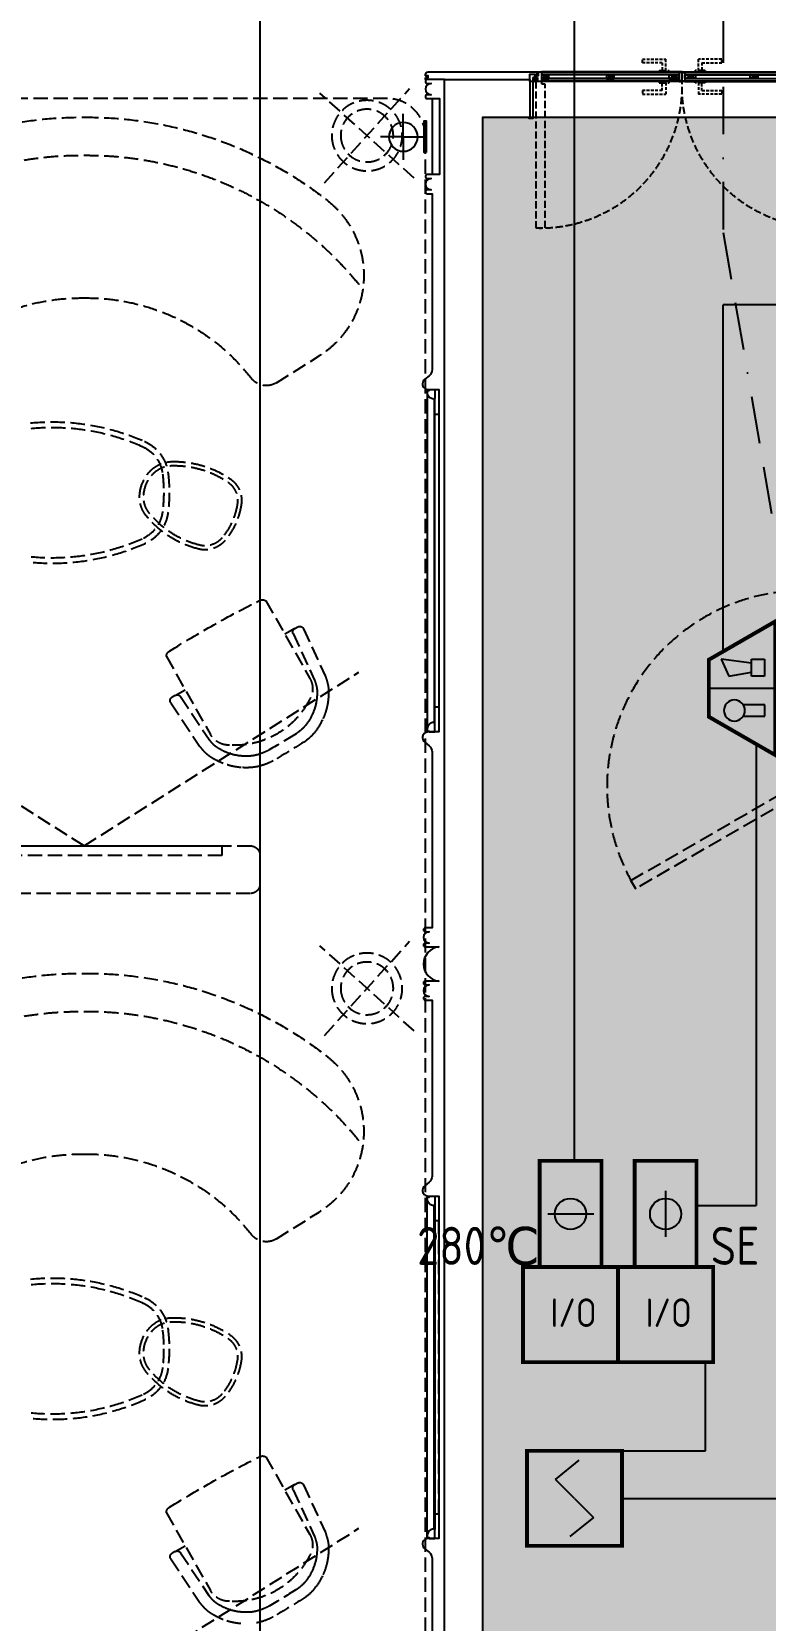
# Model space of a CAD drawing. Extents: x -284868 to 304789, y -137694 to 137894.
# Drawn here: x 198018 to 201875, y -83388 to -75037 of the extents above; entities that cross this region are included whole.
import ezdxf
from ezdxf.enums import TextEntityAlignment as Align

# ---------------------------------------------------------------- set-up
doc = ezdxf.new("R2010")
doc.units = 0
doc.set_wipeout_variables(frame=1)
for name, pattern in [('BORDER2', [0.875, 0.25, -0.125, 0.25, -0.125, 0, -0.125]), ('DASH', [0.35, 0.25, -0.1]), ('DASHED', [0.75, 0.5, -0.25])]:
    doc.linetypes.add(name, pattern=pattern)
doc.layers.get('0').update_dxf_attribs({"linetype": 'CONTINUOUS'})
for name, color, linetype in [('0-墙', 4, 'CONTINUOUS'), ('0-非设计区域', 251, 'CONTINUOUS'), ('E-FIRE-CIRC', 120, 'CONTINUOUS'), ('E-FIRE-EQPM', 3, 'CONTINUOUS'), ('P-完成面', 42, 'CONTINUOUS'), ('P-平面家具', 3, 'CONTINUOUS'), ('P-门扇', 6, 'CONTINUOUS'), ('WIRE-消防电源', 2, 'TG_D'), ('WIRE-照明', 130, 'CONTINUOUS'), ('WIRE-电话插孔', 120, 'BORDER2'), ('塔楼平面图$0$EQUIP-消防', 3, 'CONTINUOUS'), ('塔楼平面图$0$EQUIP_消火栓', 7, 'CONTINUOUS')]:
    doc.layers.add(name, color=color, linetype=linetype)
doc.layers.get('塔楼平面图$0$EQUIP_消火栓').off()
doc.styles.add('_TEL_ATTDEF', font='GBENOR', dxfattribs={"width": 0.8, "height": 3, "bigfont": 'GBCBIG'})
doc.styles.add('_TEL_DIM', font='SIMPLEX', dxfattribs={"width": 0.8, "height": 3.5, "bigfont": 'HZTXT'})
doc.styles.get("Standard").update_dxf_attribs({"font": 'GBENOR', "bigfont": 'GBCBIG'})
doc.styles.add('TG_LINETYPE', font='SIMPLEX', dxfattribs={"width": 0.8, "height": 3, "bigfont": 'HZTXT'})
doc.styles.add('塔楼平面图$0$Standard', font='gbenor.shx', dxfattribs={"bigfont": 'gbcbig.shx'})
doc.linetypes.add('TG_D', pattern='A,2,-0.3,["D",TG_LINETYPE,S=0.1,R=0,X=-0.23,Y=-0.15],0', length=2.3)

# ---------------------------------------------------------------- blocks, each defined once
blk = doc.blocks.new('*U406')
for p, q in [((-201.7, 244.1), (-201.7, 29.1)), ((-171.9, 135), (-171.9, 217)), ((-171.9, 135), (-171.9, 53))]:
    blk.add_line(p, q)
blk.add_lwpolyline([(-171.9, 53), (-171.9, 53), (-171.9, 217), (-171.9, 217)], close=True)
at = {"color": 250}
blk.add_wipeout([(0.7, 81.6), (3.9, 85), (7, 88.6), (9.8, 92.4), (12.3, 96.4), (14.6, 100.5), (16.6, 104.8), (18.4, 109.1), (19.9, 113.6), (21.1, 118.2), (22, 122.8), (22.6, 127.5), (23, 132.2), (23, 136.9), (22.7, 141.6), (22.2, 146.2), (21.3, 150.9), (20.2, 155.4), (18.7, 159.9), (17, 164.3), (15.1, 168.6), (12.8, 172.8), (10.3, 176.7), (7.6, 180.6), (4.6, 184.2), (1.4, 187.7), (-2, 190.9), (-5.6, 194), (-9.4, 196.8), (-13.4, 199.3), (-17.5, 201.6), (-21.8, 203.6), (-26.1, 205.4), (-30.6, 206.9), (-35.1, 208.1), (-39.8, 209), (-44.4, 209.6), (-49.1, 209.9), (-53.9, 210), (-58.6, 209.7), (-63.2, 209.2), (-67.9, 208.3), (-72.4, 207.2), (-76.9, 205.7), (-81.3, 204), (-85.6, 202), (-89.7, 199.8), (-93.7, 197.3), (-97.6, 194.6), (-101.2, 191.6), (-104.7, 188.4), (-107.9, 185), (-110.9, 181.4), (-113.7, 177.6), (-116.3, 173.6), (-118.6, 169.5), (-120.6, 165.2), (-122.4, 160.9), (-123.9, 156.4), (-125.1, 151.8), (-126, 147.2), (-126.6, 142.5), (-126.9, 137.8), (-127, 133.1), (-126.7, 128.4), (-126.1, 123.8), (-125.3, 119.1), (-124.1, 114.6), (-122.7, 110.1), (-121, 105.7), (-119, 101.4), (-116.8, 97.2), (-114.3, 93.3), (-111.6, 89.4), (-108.6, 85.8), (-105.4, 82.3), (-102, 79.1), (-98.3, 76), (-94.6, 73.2), (-90.6, 70.7), (-86.5, 68.4), (-82.2, 66.4), (-77.9, 64.6), (-73.4, 63.1), (-68.8, 61.9), (-64.2, 61), (-59.5, 60.4), (-54.8, 60.1), (-50.1, 60), (-45.4, 60.3), (-40.7, 60.8), (-36.1, 61.7), (-31.5, 62.8), (-27, 64.3), (-22.7, 66), (-18.4, 68), (-14.2, 70.2), (-10.2, 72.7), (-6.4, 75.4), (-2.8, 78.4)], dxfattribs=at)
for points in [[(-160.4, 135), (-171.9, 135), (-171.9, 219.2), (-160.4, 219.2)], [(-160.4, 53), (-171.9, 53), (-171.9, 135), (-160.4, 135)]]:
    blk.add_hatch(color=256).paths.add_polyline_path(points)
at = {"color": 251}
for q in [(-52, 255), (-171.9, 135), (67.8, 135), (-52, 15)]:
    blk.add_line((-52, 135), q, dxfattribs=at)
blk.add_lwpolyline([(-171.9, 53), (-160.4, 53), (-160.4, 219.2), (-171.9, 219.2)], close=True)
blk.add_circle((-52, 135), 75)
blk = doc.blocks.new('FZ03')
at = {"color": 8}
for p, q in [((-4, 1), (-4, 3)), ((-4, 3), (0, 3)), ((0, 0), (-4, 1)), ((-3, 7), (3, 7)), ((0, 7), (-3, 5)), ((-3, 3), (-3, 7)), ((0, 5), (-3, 4)), ((0, 7), (3, 5)), ((0, 7), (0, 3)), ((0, 5), (3, 4)), ((0, 3), (4, 3)), ((4, 1), (0, 0)), ((3, 3), (3, 7)), ((4, 3), (4, 1))]:
    blk.add_line(p, q, dxfattribs=at)
blk = doc.blocks.new('A$C79893AB6')
at = {"color": 8, "linetype": 'DASHED', "ltscale": 5}
for points in [[(10, 20.3), (0, 20.3), (0, 5.3), (10, 5.3)], [(10, 0), (12, 0), (12, 25), (10, 25)], [(13, 0), (15, 0), (15, 25), (13, 25)], [(15, 20.3), (25, 20.3), (25, 5.3), (15, 5.3)]]:
    blk.add_lwpolyline(points, close=True, dxfattribs=at)
for points in [[(5, 20.3), (5, 5.3)], [(12, 18.5), (13, 18.5)], [(12, 16.5), (13, 16.5)], [(12, 14.5), (13, 14.5)], [(12, 10.5), (13, 10.5)], [(12, 8.5), (13, 8.5)], [(12, 6.5), (13, 6.5)], [(20, 20.3), (20, 5.3)]]:
    blk.add_lwpolyline(points, dxfattribs=at)
blk = doc.blocks.new('A$C36122139')
at = {"color": 8, "linetype": 'DASHED', "ltscale": 30}
for points in [[(670.5, 98.2), (566.4, 98.2), (566.4, 117.2), (689.5, 117.2)], [(670.5, 98.2), (670.5, 57), (689.5, 57), (689.5, 117.2)], [(706.4, 55.5), (706.4, 50), (653.6, 50), (653.6, 55.5)], [(670.5, -48.2), (566.4, -48.2), (566.4, -67.2), (689.5, -67.2)], [(706.4, -5.5), (706.4, 0), (653.6, 0), (653.6, -5.5)], [(670.5, -48.2), (670.5, -7), (689.5, -7), (689.5, -67.2)]]:
    blk.add_lwpolyline(points, dxfattribs=at)
for points in [[(653.6, 55.5, -0.414214), (655.1, 57), (704.9, 57, -0.414214), (706.4, 55.5)], [(653.6, -5.5, 0.414214), (655.1, -7), (704.9, -7, 0.414214), (706.4, -5.5)]]:
    blk.add_lwpolyline(points, format="xyb", dxfattribs=at)
at = {"layer": 'P-门扇'}
for p, q in [((760, 50), (35, 50)), ((760, 0), (35, 0))]:
    blk.add_line(p, q, dxfattribs=at)
at = {"layer": 'P-门扇', "color": 251}
for p, q in [((775, 47), (35, 47)), ((760, 35), (35, 35)), ((760, 15), (35, 15)), ((775, 3), (35, 3))]:
    blk.add_line(p, q, dxfattribs=at)
at = {"layer": 'P-门扇'}
blk.add_lwpolyline([(20, 50), (35, 50), (35, 0), (5, 0), (5, 32), (20, 32)], close=True, dxfattribs=at)
at = {"layer": 'P-门扇', "color": 251, "linetype": 'DASH', "ltscale": 150}
blk.add_lwpolyline([(775, 0, -0.434561), (5, -770, 3.831979)], format="xyb", dxfattribs=at)
blk.add_lwpolyline([(55, -15), (37, -15), (37, 0), (5, 0), (5, -770), (55, -770), (55, -15)], dxfattribs=at)
at = {"layer": 'P-门扇', "color": 251}
for points in [[(75, 15), (75, 35), (35, 35), (35, 15)], [(417.5, 15), (417.5, 35), (377.5, 35), (377.5, 15)], [(760, 15), (760, 35), (705, 35), (705, 15)]]:
    blk.add_lwpolyline(points, close=True, dxfattribs=at)
for points in [[(75, 15), (35, 35)], [(35, 15), (75, 35)], [(417.5, 15), (377.5, 35)], [(377.5, 15), (417.5, 35)], [(760, 15), (705, 35)], [(705, 15), (760, 35)]]:
    blk.add_lwpolyline(points, dxfattribs=at)
at = {"layer": 'P-门扇'}
for points in [[(760, 0), (760, 0), (775, 0), (775, 50), (760, 50)], [(760, 47), (760, 3)]]:
    blk.add_lwpolyline(points, dxfattribs=at)
blk.add_blockref('A$C79893AB6', (-10, 0))
at = {"xscale": -0.7194583547756841, "yscale": 0.7194583547756841, "zscale": 0.7194583547756841}
blk.add_blockref('FZ03', (10, 32.8), dxfattribs=at)
blk = doc.blocks.new('bfrfbrf')
at = {"layer": 'P-平面家具', "color": 251, "linetype": 'DASH', "ltscale": 300}
for p, q in [((518157.2, -1017580.2), (517709.6, -1017084.5)), ((517685.6, -1017556.1), (518181.3, -1017108.5)), ((517685.6, -1022039.4), (518181.3, -1021591.8)), ((518157.2, -1022063.4), (517709.6, -1021567.7))]:
    blk.add_line(p, q, dxfattribs=at)
at = {"layer": 'P-平面家具', "linetype": 'DASH', "ltscale": 300}
for p, q in [((518409.3, -1018631.6), (518184.7, -1018490.9)), ((518465.1, -1019778), (518233.7, -1020185.9)), ((518267.4, -1019925.3), (518153, -1020172.7)), ((518313.1, -1019923.8), (518297.2, -1019915)), ((518313.1, -1019923.8), (518365.9, -1019952.9)), ((518322.3, -1019950.7), (518208.9, -1020196.2)), ((518988.5, -1020071.4), (518756.1, -1020481.1)), ((518941.8, -1020275.1), (518889.3, -1020246.2)), ((518914.1, -1020281.7), (518764.3, -1020507.1)), ((518964.9, -1020314.5), (518814, -1020541.8)), ((518941.8, -1020275.1), (518957.7, -1020283.9)), ((518409.5, -1023132.6), (518184.9, -1022991.9)), ((518465.3, -1024279.1), (518233.9, -1024687)), ((518267.6, -1024426.3), (518153.2, -1024673.7)), ((518313.3, -1024424.8), (518297.4, -1024416.1)), ((518313.3, -1024424.8), (518366.1, -1024453.9)), ((518322.5, -1024451.8), (518209.1, -1024697.2)), ((518988.7, -1024572.4), (518756.3, -1024982.2)), ((518942, -1024776.1), (518889.5, -1024747.3)), ((518942, -1024776.1), (518957.9, -1024784.9)), ((518914.3, -1024782.7), (518764.5, -1025008.1)), ((518965.1, -1024815.5), (518814.2, -1025042.8))]:
    blk.add_line(p, q, dxfattribs=at)
at = {"layer": 'P-平面家具', "color": 251, "linetype": 'DASH', "ltscale": 300}
for points in [[(519420.9, -1021066.6), (517975.8, -1020153.5)], [(519421.5, -1021066.6), (520866.6, -1020153.5)], [(519421.1, -1025567.6), (517976, -1024654.5)]]:
    blk.add_lwpolyline(points, dxfattribs=at)
at = {"layer": 'P-平面家具', "linetype": 'DASH', "ltscale": 300}
blk.add_lwpolyline([(520296.2, -1021066.6), (518546.2, -1021066.6, 0.414214), (518496.2, -1021116.6), (518496.2, -1021266.6, 0.414214), (518546.2, -1021316.6), (520296.2, -1021316.6, 0.414214), (520346.2, -1021266.6), (520346.2, -1021116.6, 0.414214)], format="xyb", close=True, dxfattribs=at)
blk.add_lwpolyline([(520146.2, -1021066.6), (518696.2, -1021066.6), (518696.2, -1021116.6), (520146.2, -1021116.6), (520146.2, -1021066.6)], dxfattribs=at)
for centre in [(517933.4, -1017332.3), (517933.4, -1021815.6)]:
    blk.add_circle(centre, 185.5, dxfattribs=at)
at = {"layer": 'P-平面家具', "color": 251, "linetype": 'DASH', "ltscale": 300}
for centre in [(517933.4, -1017332.3), (517933.4, -1021815.6)]:
    blk.add_circle(centre, 138.5, dxfattribs=at)
at = {"layer": 'P-平面家具', "linetype": 'DASH', "ltscale": 300}
for centre, radius, start, end in [((519407.7, -1019286), 2050, 89.64861, 128.15173), ((519433.7, -1019286), 2050, 51.8729, 90.37602), ((519407.7, -1019286), 1850, 89.60929, 141.7162), ((519433.7, -1019286), 1850, 38.30843, 90.41534), ((518450.2, -1018067.2), 500, 128.15173, 237.92952), ((519407.7, -1019286), 1100, 89.33449, 141.97643), ((519433.7, -1019286), 1100, 38.0482, 90.69014), ((518462.4, -1018546.8), 100, 237.92952, 321.97643), ((518483, -1019808.1), 35.1, 62.65311, 120.83278), ((515909, -1024943.1), 5779.1, 57.99326, 63.37246), ((518286.9, -1019933.6), 21.2, 61.17616, 156.84624), ((518302.8, -1019942.4), 21.2, 336.81924, 61.17616), ((518956.7, -1020070.5), 31.8, 358.27255, 61.17616), ((518806.8, -1020398.9), 691.8, 160.9147, 163.39178), ((518402.4, -1020259.2), 267.1, 178.48844, 183.28906), ((518311.2, -1020256.3), 175.9, 169.01088, 178.66021), ((518387.2, -1020272.5), 253.6, 163.64848, 168.67699), ((518381.5, -1020259.3), 185.8, 177.48419, 182.66529), ((518306.6, -1020255.7), 110.8, 170.18559, 177.65375), ((518536.5, -1020253.6), 340.9, 182.40899, 189.70306), ((518364.8, -1020267.1), 170.1, 164.33004, 169.72915), ((518662.6, -1020353), 480, 160.9328, 164.06186), ((518329.4, -1020240.2), 110, 150.45161, 213.32807), ((518525.3, -1020254.7), 390.1, 182.92233, 190.57743), ((518456.3, -1020264.1), 320.5, 191.18472, 205.81962), ((518451.8, -1020265.5), 255.3, 190.27815, 205.00264), ((518627.6, -1020098.2), 439.5, 207.42244, 273.72227), ((518931.6, -1020293.7), 21.2, 61.17616, 145.53307), ((518947.4, -1020302.4), 21.2, 325.50606, 61.17616), ((518471.3, -1020261), 335.4, 205.17651, 217.95926), ((518484.6, -1020253.4), 290.2, 204.42153, 215.2763), ((518415.7, -1020302.3), 205.8, 215.24038, 232.85465), ((518413.3, -1020304.9), 262.7, 218.18323, 232.77896), ((533122.7, -996402.6), 28327.2, 238.34009, 238.75009), ((518494.6, -1020202.3), 333.1, 232.42965, 235.65785), ((534196.3, -994385.8), 30549.1, 238.65875, 238.9667), ((518660.4, -1020426.9), 110, 267.79013, 330.45161), ((518389, -1020207.7), 480, 318.29046, 321.41951), ((518702.5, -1020046.1), 576, 243.68165, 246.67652), ((518606.2, -1020269.1), 333.1, 246.69445, 249.92266), ((518563, -1020392.6), 202.3, 249.41126, 264.00872), ((518569.2, -1020315.5), 279.6, 264.40408, 278.07509), ((518575.8, -1020339.1), 255.3, 277.34967, 292.07416), ((518540.4, -1020261.1), 340.9, 292.64925, 299.94332), ((518618.6, -1020395.1), 185.8, 299.68702, 304.86812), ((518661.7, -1020456.4), 110.8, 304.69856, 312.16672), ((518620.9, -1020413.4), 170.1, 312.62316, 318.02227), ((518607.5, -1020377.4), 267.1, 299.06325, 303.86387), ((518658.7, -1020452.8), 175.9, 303.6921, 313.34143), ((518604.4, -1020397.4), 253.6, 313.67532, 318.70383), ((518273.1, -1020110.5), 691.8, 318.96052, 321.43762), ((518631.1, -1020207.3), 460.2, 243.71509, 248.75523), ((518566.1, -1020380.5), 275.2, 248.30441, 259.13643), ((518569, -1020344.4), 311.2, 259.85379, 274.98599), ((518572.3, -1020326.9), 328.4, 274.14789, 291.04455), ((518545.6, -1020271.1), 390.1, 291.77488, 299.42998), ((519407.9, -1023787), 2050, 89.64861, 128.15173), ((519433.9, -1023787), 2050, 51.8729, 90.37602), ((519407.9, -1023787), 1850, 89.60929, 141.7162), ((519433.9, -1023787), 1850, 38.30843, 90.41534), ((518450.4, -1022568.2), 500, 128.15173, 237.92952), ((519407.9, -1023787), 1100, 89.33449, 141.97643), ((519433.9, -1023787), 1100, 38.0482, 90.69014), ((518462.6, -1023047.8), 100, 237.92952, 321.97643), ((518483.2, -1024309.2), 35.1, 62.65311, 120.83278), ((515909.2, -1029444.2), 5779.1, 57.99326, 63.37246), ((518287.1, -1024434.7), 21.2, 61.17616, 156.84624), ((518303, -1024443.4), 21.2, 336.81924, 61.17616), ((518956.9, -1024571.5), 31.8, 358.27255, 61.17616), ((518807, -1024899.9), 691.8, 160.9147, 163.39178), ((518329.6, -1024741.2), 110, 150.45161, 213.32807), ((518402.6, -1024760.2), 267.1, 178.48844, 183.28906), ((518311.4, -1024757.3), 175.9, 169.01088, 178.66021), ((518525.5, -1024755.7), 390.1, 182.92233, 190.57743), ((518387.4, -1024773.6), 253.6, 163.64848, 168.67699), ((518381.7, -1024760.3), 185.8, 177.48419, 182.66529), ((518306.8, -1024756.7), 110.8, 170.18559, 177.65375), ((518536.7, -1024754.6), 340.9, 182.40899, 189.70306), ((518365, -1024768.1), 170.1, 164.33004, 169.72915), ((518662.8, -1024854), 480, 160.9328, 164.06186), ((518931.8, -1024794.7), 21.2, 61.17616, 145.53307), ((518456.5, -1024765.1), 320.5, 191.18472, 205.81962), ((518452, -1024766.5), 255.3, 190.27815, 205.00264), ((518627.8, -1024599.2), 439.5, 207.42244, 273.72227), ((518947.6, -1024803.5), 21.2, 325.50606, 61.17616), ((518471.5, -1024762), 335.4, 205.17651, 217.95926), ((518484.8, -1024754.4), 290.2, 204.42153, 215.2763), ((518415.9, -1024803.3), 205.8, 215.24038, 232.85465), ((518413.5, -1024806), 262.7, 218.18323, 232.77896), ((533122.9, -1000903.6), 28327.2, 238.34009, 238.75009), ((518494.8, -1024703.3), 333.1, 232.42965, 235.65785), ((534196.5, -998886.9), 30549.1, 238.65875, 238.9667), ((518660.6, -1024927.9), 110, 267.79013, 330.45161), ((518621.1, -1024914.4), 170.1, 312.62316, 318.02227), ((518389.2, -1024708.8), 480, 318.29046, 321.41951), ((518702.7, -1024547.1), 576, 243.68165, 246.67652), ((518606.4, -1024770.1), 333.1, 246.69445, 249.92266), ((518563.2, -1024893.6), 202.3, 249.41126, 264.00872), ((518569.4, -1024816.5), 279.6, 264.40408, 278.07509), ((518576, -1024840.1), 255.3, 277.34967, 292.07416), ((518540.7, -1024762.1), 340.9, 292.64925, 299.94332), ((518545.8, -1024772.2), 390.1, 291.77488, 299.42998), ((518618.8, -1024896.1), 185.8, 299.68702, 304.86812), ((518661.9, -1024957.4), 110.8, 304.69856, 312.16672), ((518607.7, -1024878.4), 267.1, 299.06325, 303.86387), ((518658.9, -1024953.9), 175.9, 303.6921, 313.34143), ((518604.6, -1024898.4), 253.6, 313.67532, 318.70383), ((518273.3, -1024611.5), 691.8, 318.96052, 321.43762), ((518631.3, -1024708.3), 460.2, 243.71509, 248.75523), ((518566.3, -1024881.5), 275.2, 248.30441, 259.13643), ((518572.5, -1024827.9), 328.4, 274.14789, 291.04455)]:
    blk.add_arc(centre, radius, start, end, dxfattribs=at)
for points in [[(519702.2, -1018842.9), (519497.8, -1018823.4), (519291.7, -1018856.8), (519104.1, -1018939.9)], [(519104.1, -1018939.9), (519035.7, -1018970.1), (518988.5, -1019034), (518979.6, -1019107.9)], [(518963, -1019046.3), (518852.2, -1019042.9), (518743.5, -1019074.9), (518652.2, -1019137.6)], [(519076.9, -1019099.5), (519047.7, -1019066.9), (519006.5, -1019047.7), (518963, -1019046.3)], [(519128.1, -1019212.9), (519123.2, -1019170.8), (519105.3, -1019131.1), (519076.9, -1019099.5)], [(518652.2, -1019137.6), (518609, -1019167.4), (518586.6, -1019219.7), (518594.7, -1019272.1)], [(518979.6, -1019107.9), (518975.5, -1019141.7), (518973.5, -1019175.7), (518973.5, -1019209.8)], [(518973.5, -1019209.8), (518973.5, -1019243.9), (518975.5, -1019277.9), (518979.6, -1019311.7)], [(519092.6, -1019333.6), (519120.3, -1019300.1), (519133.2, -1019256.5), (519128.1, -1019212.9)], [(518594.7, -1019272.1), (518605.4, -1019341.4), (518634.8, -1019406.5), (518679.7, -1019460.4)], [(518818.6, -1019506.2), (518926, -1019479.3), (519021.9, -1019418.9), (519092.6, -1019333.6)], [(518979.6, -1019311.7), (518988.5, -1019385.7), (519035.7, -1019449.5), (519104.1, -1019479.7)], [(518679.7, -1019460.4), (518713.6, -1019501.1), (518767.6, -1019518.9), (518818.6, -1019506.2)], [(519104.1, -1019479.7), (519291.7, -1019562.8), (519497.8, -1019596.3), (519702.2, -1019576.8)], [(519702.4, -1023343.9), (519498, -1023324.4), (519291.9, -1023357.8), (519104.3, -1023440.9)], [(519104.3, -1023440.9), (519035.9, -1023471.2), (518988.7, -1023535), (518979.8, -1023608.9)], [(518963.2, -1023547.4), (518852.4, -1023543.9), (518743.7, -1023575.9), (518652.4, -1023638.6)], [(519077.1, -1023600.6), (519047.9, -1023567.9), (519006.7, -1023548.7), (518963.2, -1023547.4)], [(518979.8, -1023608.9), (518975.7, -1023642.7), (518973.7, -1023676.8), (518973.7, -1023710.8)], [(519128.3, -1023714), (519123.4, -1023671.8), (519105.5, -1023632.1), (519077.1, -1023600.6)], [(518652.4, -1023638.6), (518609.2, -1023668.4), (518586.8, -1023720.7), (518594.9, -1023773.1)], [(519008.8, -1023612.4), (519004.8, -1023645), (519002.8, -1023677.9), (519002.8, -1023710.8)], [(518594.9, -1023773.1), (518605.6, -1023842.4), (518635, -1023907.6), (518679.9, -1023961.4)], [(518973.7, -1023710.8), (518973.7, -1023744.9), (518975.7, -1023778.9), (518979.8, -1023812.8)], [(519092.8, -1023834.6), (519120.5, -1023801.1), (519133.4, -1023757.5), (519128.3, -1023714)], [(518818.8, -1024007.2), (518926.2, -1023980.3), (519022.1, -1023919.9), (519092.8, -1023834.6)], [(518979.8, -1023812.8), (518988.7, -1023886.8), (519035.9, -1023950.5), (519104.3, -1023980.8)], [(518679.9, -1023961.4), (518713.8, -1024002.2), (518767.8, -1024019.9), (518818.8, -1024007.2)], [(519104.3, -1023980.8), (519291.9, -1024063.9), (519498, -1024097.3), (519702.4, -1024077.8)]]:
    blk.add_open_spline(points, degree=3, dxfattribs=at)
at = {"layer": 'P-平面家具', "color": 251, "linetype": 'DASH', "ltscale": 300}
for points in [[(519699.4, -1018871.8), (519500, -1018852.8), (519299, -1018885.4), (519115.9, -1018966.4)], [(519115.9, -1018966.4), (519057, -1018992.5), (519016.2, -1019047.6), (519008.6, -1019111.4)], [(518962.5, -1019067.5), (518856.2, -1019064.2), (518751.7, -1019094.9), (518664.2, -1019155.1)], [(519061.4, -1019113.6), (519036, -1019085.3), (519000.2, -1019068.6), (518962.5, -1019067.5)], [(518664.2, -1019155.1), (518627.5, -1019180.4), (518608.6, -1019224.6), (518615.4, -1019269)], [(519008.6, -1019111.4), (519004.6, -1019144), (519002.6, -1019176.9), (519002.6, -1019209.8)], [(519107.3, -1019215.2), (519102.9, -1019177.4), (519086.9, -1019141.9), (519061.4, -1019113.6)], [(519002.6, -1019209.8), (519002.6, -1019242.7), (519004.6, -1019275.6), (519008.6, -1019308.3)], [(519076.4, -1019319.9), (519100.5, -1019290.9), (519111.7, -1019253), (519107.3, -1019215.2)], [(518615.4, -1019269), (518625.5, -1019334.4), (518653.3, -1019396), (518695.7, -1019446.9)], [(518813.4, -1019485.6), (518916.4, -1019459.9), (519008.6, -1019401.9), (519076.4, -1019319.9)], [(519008.6, -1019308.3), (519016.2, -1019372.1), (519057, -1019427.2), (519115.9, -1019453.2)], [(518695.7, -1019446.9), (518724.5, -1019481.3), (518770.1, -1019496.5), (518813.4, -1019485.6)], [(519115.9, -1019453.2), (519299, -1019534.2), (519500, -1019566.8), (519699.4, -1019547.9)], [(519699.7, -1023372.8), (519500.2, -1023353.8), (519299.2, -1023386.4), (519116.1, -1023467.4)], [(519116.1, -1023467.4), (519057.2, -1023493.5), (519016.4, -1023548.6), (519008.8, -1023612.4)], [(518962.7, -1023568.5), (518856.4, -1023565.2), (518751.9, -1023595.9), (518664.4, -1023656.1)], [(519061.6, -1023614.6), (519036.2, -1023586.3), (519000.4, -1023569.7), (518962.7, -1023568.5)], [(518664.4, -1023656.1), (518627.7, -1023681.4), (518608.8, -1023725.6), (518615.6, -1023770)], [(519107.5, -1023716.2), (519103.1, -1023678.5), (519087.1, -1023642.9), (519061.6, -1023614.6)], [(518615.6, -1023770), (518625.7, -1023835.4), (518653.5, -1023897), (518695.9, -1023947.9)], [(519002.8, -1023710.8), (519002.8, -1023743.7), (519004.8, -1023776.6), (519008.8, -1023809.3)], [(519076.6, -1023821), (519100.7, -1023791.9), (519111.9, -1023754), (519107.5, -1023716.2)], [(518813.6, -1023986.7), (518916.6, -1023960.9), (519008.8, -1023902.9), (519076.6, -1023821)], [(519008.8, -1023809.3), (519016.4, -1023873.1), (519057.2, -1023928.2), (519116.1, -1023954.2)], [(518695.9, -1023947.9), (518724.7, -1023982.4), (518770.3, -1023997.5), (518813.6, -1023986.7)], [(519116.1, -1023954.2), (519299.2, -1024035.3), (519500.2, -1024067.9), (519699.7, -1024048.9)]]:
    blk.add_open_spline(points, degree=3, dxfattribs=at)
blk = doc.blocks.new('$equip$00002649')
for p, q in [((-0.5, 0.5), (-0.5, -0.5)), ((0.5, 0.5), (-0.5, 0.5)), ((-0.2, 0.2), (0.05, 0.4)), ((0.5, -0.5), (0.5, 0.5)), ((0, 0), (-0.2, 0.2)), ((0, 0), (0.2, -0.2)), ((0.2, -0.2), (-0.05, -0.4)), ((-0.5, -0.5), (0.5, -0.5))]:
    blk.add_line(p, q)
at = {"const_width": 0.04}
blk.add_lwpolyline([(-0.5, 0.5), (0.5, 0.5), (0.5, -0.5), (-0.5, -0.5), (-0.5, 0.5), (0.5, 0.5)], dxfattribs=at)
for p in [(0, 0.5), (-0.5, 0), (0.5, 0), (0, -0.5)]:
    blk.add_point(p)
at = {"color": 7, "flags": 1}
for tag, height, p in [('A', 0.00002, (0, 0)), ('B', 0.4, (0.762, -0.208))]:
    blk.add_attdef(tag, text='', height=height, dxfattribs=at).set_placement(p, align=Align.MIDDLE_CENTER)
blk = doc.blocks.new('塔楼平面图$0$$equip$00002656')
for p, q in [((-0.5, 1), (-0.5, 0)), ((0.5, 1), (-0.5, 1)), ((0.5, 0), (0.5, 1)), ((0, 0.5), (0, 0.15)), ((-0.219, 0.331), (0.222, 0.331)), ((-0.5, 0), (0.5, 0))]:
    blk.add_line(p, q)
at = {"const_width": 0.04}
blk.add_lwpolyline([(-0.5, 1), (0.5, 1), (0.5, 0), (-0.5, 0), (-0.5, 1), (0.5, 1)], dxfattribs=at)
blk.add_arc((0, 0.8), 0.3, 180, 0)
for p in [(0, 1), (-0.5, 0.5), (0.5, 0.5), (0, 0)]:
    blk.add_point(p)
at = {"color": 7, "style": '塔楼平面图$0$Standard', "flags": 1}
for tag, height, p in [('B', 0.4, (0.762, 0.292)), ('A', 0.00002, (0, 0))]:
    blk.add_attdef(tag, text='', height=height, dxfattribs=at).set_placement(p, align=Align.MIDDLE_CENTER)
blk = doc.blocks.new('塔楼平面图$0$$equip$00002679')
for p, q in [((-0.3, 0.699), (-0.703, 0)), ((0.3, 0.699), (-0.3, 0.699)), ((0.3, 0.699), (-0.3, 0.699)), ((0, 0.699), (0, 0)), ((0.703, 0), (0.3, 0.699)), ((-0.264, 0.249), (-0.304, 0.569)), ((-0.304, 0.569), (-0.128, 0.489)), ((-0.128, 0.489), (-0.168, 0.249)), ((0.174, 0.11), (0.174, 0.338)), ((0.294, 0.338), (0.294, 0.11)), ((-0.304, 0.249), (-0.304, 0.113)), ((-0.128, 0.249), (-0.304, 0.249)), ((-0.128, 0.113), (-0.128, 0.249)), ((-0.703, 0), (0.703, 0)), ((-0.304, 0.113), (-0.128, 0.113)), ((0.294, 0.11), (0.174, 0.11))]:
    blk.add_line(p, q)
at = {"const_width": 0.04}
for points in [[(-0.299, 0.699), (0.301, 0.699), (0.703, 0), (-0.702, 0), (-0.299, 0.699), (0.301, 0.699)], [(-0.3, 0.699), (0.3, 0.699), (0.703, 0), (-0.703, 0), (-0.3, 0.699), (0.3, 0.699)]]:
    blk.add_lwpolyline(points, dxfattribs=at)
blk.add_circle((0.234, 0.43), 0.111)
for p in [(0, 0.699), (-0.501, 0.349), (0.502, 0.349), (0, 0)]:
    blk.add_point(p)
at = {"color": 7, "style": '塔楼平面图$0$Standard', "flags": 1}
for tag, height, p in [('B', 0.4, (0.961, 0.299)), ('A', 0.00002, (0, 0))]:
    blk.add_attdef(tag, text='', height=height, dxfattribs=at).set_placement(p, align=Align.MIDDLE_CENTER)
blk = doc.blocks.new('塔楼平面图$0$A$C5B4E3DF6')
at = {"layer": '塔楼平面图$0$EQUIP-消防', "xscale": 500, "yscale": 500, "zscale": 500}
for name, p in [('塔楼平面图$0$$equip$00002679', (-350, 500)), ('塔楼平面图$0$$equip$00002656', (-350, 0))]:
    blk.add_blockref(name, p, dxfattribs=at)
blk = doc.blocks.new('$equip$00002413')
at = {"lineweight": 20}
for p, q in [((0.322, 0.558), (-0.328, 0.558)), ((-0.328, -0.558), (0.322, -0.558))]:
    blk.add_line(p, q, dxfattribs=at)
for p, q in [((-0.328, -0.558), (-0.328, 0.558)), ((0.322, 0.558), (0.322, -0.558)), ((0, 0), (0, 0.242)), ((0, -0.242), (0, 0))]:
    blk.add_line(p, q)
at = {"const_width": 0.04}
for points in [[(-0.328, -0.558), (-0.328, 0.558)], [(-0.328, 0.558), (0.322, 0.558), (0.322, -0.558), (-0.328, -0.558), (-0.328, 0.558), (0.322, 0.558)]]:
    blk.add_lwpolyline(points, dxfattribs=at)
blk.add_circle((-0.003, 0), 0.164)
for p in [(-0.003, 0.558), (-0.328, 0), (0.322, 0), (-0.003, -0.558)]:
    blk.add_point(p)
at = {"color": 7, "style": '_TEL_DIM', "flags": 1}
blk.add_attdef('A', text='', height=0.00002, dxfattribs=at).set_placement((0, 0), align=Align.MIDDLE_CENTER)
at = {"color": 7, "style": '_TEL_DIM'}
blk.add_attdef('$TEXT$', text='', height=0.4, dxfattribs=at).set_placement((0.727, -0.336), align=Align.MIDDLE_CENTER)
blk = doc.blocks.new('$equip$00002772')
for p, q in [((0.5, 0.5), (-0.5, 0.5)), ((-0.5, 0.5), (-0.5, -0.5)), ((0.5, -0.5), (0.5, 0.5)), ((-0.5, -0.5), (0.5, -0.5))]:
    blk.add_line(p, q)
at = {"const_width": 0.04}
blk.add_lwpolyline([(-0.5, 0.5), (0.5, 0.5), (0.5, -0.5), (-0.5, -0.5), (-0.5, 0.5), (0.5, 0.5)], dxfattribs=at)
for p in [(0, 0.5), (-0.5, 0), (0.5, 0), (0, -0.5)]:
    blk.add_point(p)
at = {"color": 7}
blk.add_attdef('$TEXT$', text='', height=0.3, dxfattribs=at).set_placement((0.033, 0.02), align=Align.MIDDLE_CENTER)
at = {"color": 7, "flags": 1}
for tag, height, p in [('A', 0.00002, (0, 0)), ('B', 0.4, (0.755, -0.254))]:
    blk.add_attdef(tag, text='', height=height, dxfattribs=at).set_placement(p, align=Align.MIDDLE_CENTER)
blk = doc.blocks.new('$equip$00002403')
for p, q in [((-0.328, -0.558), (-0.328, 0.558)), ((0.322, 0.558), (0.322, -0.558)), ((-0.242, 0), (0, 0)), ((0, 0), (0.242, 0))]:
    blk.add_line(p, q)
at = {"lineweight": 20}
for p, q in [((0.322, 0.558), (-0.328, 0.558)), ((-0.328, -0.558), (0.322, -0.558))]:
    blk.add_line(p, q, dxfattribs=at)
at = {"const_width": 0.04}
for points in [[(-0.328, 0.558), (0.322, 0.558), (0.322, -0.558), (-0.328, -0.558), (-0.328, 0.558), (0.322, 0.558)], [(-0.328, -0.558), (-0.328, 0.558)]]:
    blk.add_lwpolyline(points, dxfattribs=at)
blk.add_circle((-0.003, 0), 0.164)
for p in [(-0.003, 0.558), (-0.328, 0), (0.322, 0), (-0.003, -0.558)]:
    blk.add_point(p)
at = {"color": 7, "style": '_TEL_DIM', "flags": 1}
blk.add_attdef('A', text='', height=0.00002, dxfattribs=at).set_placement((0, 0), align=Align.MIDDLE_CENTER)
at = {"color": 7}
blk.add_attdef('$TEXT$', text='', height=0.4, dxfattribs=at).set_placement((0.957, -0.336), align=Align.MIDDLE_CENTER)
blk = doc.blocks.new('A$Ca154d7f9')
at = {"layer": 'E-FIRE-CIRC'}
for p, q in [((-1715.8, 11915.1), (-1715.8, 20673.9)), ((-1027.6, 10390.7), (-1027.6, 10857)), ((-1465.8, 10390.7), (-1027.6, 10390.7)), ((-1465.8, 10140.7), (4798.6, 10140.7))]:
    blk.add_line(p, q, dxfattribs=at)
at = {"layer": 'WIRE-消防电源', "ltscale": 1000}
for p, q in [((15956.8, 16416), (-934.7, 16416)), ((-934.7, 14592.7), (-934.7, 16416)), ((-760, 14106.1), (-760, 11680.7)), ((-1074.3, 11680.7), (-760, 11680.7))]:
    blk.add_line(p, q, dxfattribs=at)
at = {"layer": 'E-FIRE-EQPM'}
ref = blk.add_blockref('$equip$00002403', (-1735.3, 11636), dxfattribs=dict(at, xscale=500, yscale=500, zscale=500))
ref.add_attrib('$TEXT$', '280℃', dxfattribs={"layer": '0', "color": 7, "height": 200, "style": '_TEL_ATTDEF'}).set_placement((-2221, 11468.1), align=Align.MIDDLE_CENTER)
ref = blk.add_blockref('$equip$00002413', (-1235.3, 11636), dxfattribs=dict(at, xscale=500, yscale=500, zscale=500))
ref.add_attrib('$TEXT$', 'SE', dxfattribs={"layer": '0', "color": 7, "height": 200, "style": '_TEL_ATTDEF'}).set_placement((-871.8, 11468.1), align=Align.MIDDLE_CENTER)
ref = blk.add_blockref('$equip$00002772', (-1736.8, 11107), dxfattribs=dict(at, xscale=500, yscale=500, zscale=500))
ref.add_attrib('$TEXT$', 'I/O', dxfattribs={"layer": '0', "color": 7, "height": 150, "style": '_TEL_ATTDEF'}).set_placement((-1720.4, 11116.9), align=Align.MIDDLE_CENTER)
ref = blk.add_blockref('$equip$00002772', (-1236.8, 11107), dxfattribs=dict(at, xscale=500, yscale=500, zscale=500))
ref.add_attrib('$TEXT$', 'I/O', dxfattribs={"layer": '0', "color": 7, "height": 150, "style": '_TEL_ATTDEF'}).set_placement((-1220.4, 11116.9), align=Align.MIDDLE_CENTER)
at = {"layer": 'E-FIRE-EQPM', "xscale": 500, "yscale": 500, "zscale": 500}
blk.add_blockref('$equip$00002649', (-1715.8, 10140.7), dxfattribs=at)
at = {"layer": '塔楼平面图$0$EQUIP_消火栓', "xscale": -1, "rotation": 90}
blk.add_blockref('塔楼平面图$0$A$C5B4E3DF6', (-160, 14050), dxfattribs=at)

msp = doc.modelspace()

# ---------------------------------------------------------------- hatches: boundary and pattern name
at = {"layer": '0-非设计区域', "ltscale": 3}
h = msp.add_hatch(dxfattribs=at)
h.set_pattern_fill('ANGLE', color=256, scale=100)
h.set_pattern_definition([(0, (-222963.06, 278012.8), (0, 698.5), [508, -190.5]), (90, (-222963.06, 278012.8), (-698.5, 4e-14), [508, -190.5])])
h.paths.add_polyline_path([(202687.8, -67385.8), (202687.8, -75488.5), (200387.8, -75488.5), (200387.8, -94382), (202187.8, -94382), (202187.8, -95588.5), (211787.8, -95588.5), (211787.8, -99388.5), (208237.8, -99388.5), (208237.8, -99688.5), (202187.8, -99688.5), (202187.8, -103688.5), (211187.8, -103688.5), (211187.8, -106368.5), (216487.8, -106368.5), (216487.8, -117135.8), (217337.8, -117135.8), (217337.8, -118589), (228338.2, -118589), (228338.2, -65088), (217337.8, -65088), (217337.8, -67385.8), (215837.8, -67385.8), (215837.8, -65088.5), (203337.8, -65088.5), (203337.8, -67385.8)])

# ---------------------------------------------------------------- linework, layer by layer
at = {"layer": '0-墙', "ltscale": 3}
msp.add_lwpolyline([(200387.8, -95158.5), (200387.8, -95438.5), (200187.8, -95438.5), (200187.8, -75288.5), (200637.8, -75288.5), (200637.8, -75488.5), (200387.8, -75488.5), (200387.8, -95008.5), (200457.8, -95008.5), (200457.8, -95158.5), (200387.8, -95158.5)], dxfattribs=at)
at = {"layer": '0-非设计区域', "ltscale": 3}
msp.add_lwpolyline([(228338.2, -118589), (228338.2, -65088), (217337.8, -65088), (217337.8, -67385.8), (215837.8, -67385.8), (215837.8, -65088.5), (203337.8, -65088.5), (203337.8, -67385.8), (202687.8, -67385.8), (202687.8, -75488.5), (200387.8, -75488.5), (200387.8, -94382), (202187.8, -94382), (202187.8, -95588.5), (211787.8, -95588.5), (211787.8, -99388.5)], dxfattribs=at)
at = {"layer": 'P-完成面'}
msp.add_line((200122.8, -75388.5), (200122.8, -75788.5), dxfattribs=at)
at = {"layer": 'P-完成面', "color": 251}
for p, q in [((200097.8, -76923.5), (200097.8, -78703.5)), ((200134.8, -76967), (200134.8, -78668.5)), ((200097.8, -82953.5), (200097.8, -81173.5)), ((200134.8, -82910), (200134.8, -81208.5))]:
    msp.add_line(p, q, dxfattribs=at)
at = {"layer": 'P-完成面'}
for points in [[(200187.8, -75288.5), (200097.8, -75288.5, 1), (200097.8, -75308.5), (200117.8, -75308.5, 1), (200117.8, -75368.5), (200097.8, -75368.5, 1), (200097.8, -75388.5), (200162.8, -75388.5), (200162.8, -75788.5), (200097.8, -75788.5, 1), (200097.8, -75808.5), (200117.8, -75808.5, 1), (200117.8, -75868.5), (200097.8, -75868.5, 1), (200097.8, -75888.5), (200122.8, -75888.5), (200122.8, -76813.5, -0.23273), (200107.8, -76845.5), (200084, -76864.5, 0.227838), (200072.8, -76887.9), (200072.8, -76888.1), (200072.8, -76888.5, 0.414214), (200102.8, -76918.5), (200157.8, -76918.5), (200157.8, -78718.5), (200102.8, -78718.5, 0.414214), (200072.8, -78748.5), (200072.8, -78748.9), (200072.8, -78749.1, 0.227838), (200084, -78772.5), (200107.8, -78791.5, -0.23273), (200122.8, -78823.5), (200122.8, -79748.5), (200087.8, -79748.5, 1), (200087.8, -79768.5), (200107.8, -79768.5, 1), (200107.8, -79828.5), (200087.8, -79828.5, 1), (200087.8, -79848.5), (200157.8, -79848.5, 0.888889), (200157.8, -80028.5), (200087.8, -80028.5, 1), (200087.8, -80048.5), (200107.8, -80048.5, 1), (200107.8, -80108.5), (200087.8, -80108.5, 1), (200087.8, -80128.5), (200122.8, -80128.5), (200122.8, -81053.5, -0.23273), (200107.8, -81085.5), (200084, -81104.5, 0.227838), (200072.8, -81127.9), (200072.8, -81128.1), (200072.8, -81128.5, 0.414214), (200102.8, -81158.5), (200157.8, -81158.5), (200157.8, -82958.5), (200102.8, -82958.5, 0.414214), (200072.8, -82988.5), (200072.8, -82988.9), (200072.8, -82989.1, 0.227838), (200084, -83012.5), (200107.8, -83031.5, -0.23273), (200122.8, -83063.5), (200122.8, -83988.5)], [(200087.8, -75280.5, -0.414214), (200089.8, -75278.5), (200102.8, -75278.5), (200102.8, -75268.5), (200089.8, -75268.5, -0.414214), (200087.8, -75266.5), (200087.8, -75263.5, -0.414214), (200102.8, -75248.5), (200677.8, -75248.5), (200677.8, -75263.5), (200662.8, -75263.5)], [(200187.8, -75288.5), (200089.8, -75288.5, -0.414214), (200087.8, -75286.5), (200087.8, -75280.5)], [(200107.8, -76918.5), (200137.8, -76918.5), (200137.8, -76965.5), (200134.8, -76965.5), (200134.8, -76968.5), (200132.8, -76968.5, -0.414214), (200097.8, -76933.5), (200097.8, -76923.5), (200107.8, -76923.5), (200107.8, -76918.5)], [(200107.8, -78718.5), (200137.8, -78718.5), (200137.8, -78671.5), (200134.8, -78671.5), (200134.8, -78668.5), (200132.8, -78668.5, 0.414214), (200097.8, -78703.5), (200097.8, -78713.5), (200107.8, -78713.5), (200107.8, -78718.5)], [(200107.8, -81158.5), (200137.8, -81158.5), (200137.8, -81205.5), (200134.8, -81205.5), (200134.8, -81208.5), (200132.8, -81208.5, -0.414214), (200097.8, -81173.5), (200097.8, -81163.5), (200107.8, -81163.5), (200107.8, -81158.5)], [(200107.8, -82958.5), (200137.8, -82958.5), (200137.8, -82911.5), (200134.8, -82911.5), (200134.8, -82908.5), (200132.8, -82908.5, 0.414214), (200097.8, -82943.5), (200097.8, -82953.5), (200107.8, -82953.5), (200107.8, -82958.5)]]:
    msp.add_lwpolyline(points, format="xyb", dxfattribs=at)
msp.add_lwpolyline([(200652.8, -75298.5), (200652.8, -75493.5), (200632.8, -75493.5), (200632.8, -75488.5), (200637.8, -75488.5)], dxfattribs=at)
msp.add_lwpolyline([(200662.8, -75298.5), (200637.8, -75298.5), (200637.8, -75260.5), (200662.8, -75260.5)], close=True, dxfattribs=at)
at = {"layer": 'P-完成面', "color": 251}
for points in [[(200137.8, -78671.5), (200137.8, -76965.5)], [(200137.8, -81205.5), (200137.8, -82911.5)]]:
    msp.add_lwpolyline(points, dxfattribs=at)
at = {"layer": 'P-平面家具', "linetype": 'DASH', "ltscale": 300}
for points in [[(200137.8, -77048.5), (200157.8, -77048.5), (200157.8, -78588.5), (200137.8, -78588.5)], [(200137.8, -82828.5), (200157.8, -82828.5), (200157.8, -81288.5), (200137.8, -81288.5)]]:
    msp.add_lwpolyline(points, close=True, dxfattribs=at)
at = {"layer": 'P-门扇', "color": 251, "linetype": 'DASH', "ltscale": 300}
msp.add_lwpolyline([(202072.8, -78977.2), (202097.8, -79020.5), (201193.6, -79542.5), (201168.6, -79499.2)], close=True, dxfattribs=at)
msp.add_arc((202072.8, -79006), 1029.9, 88.60901, 211.39099, dxfattribs=at)
at = {"layer": 'WIRE-消防电源', "ltscale": 1000}
msp.add_lwpolyline([(191538.1, -70222.6), (199217.8, -70222.6), (199217.8, -84678.5)], dxfattribs=at)
at = {"layer": 'WIRE-电话插孔', "ltscale": 1000}
msp.add_lwpolyline([(201654.3, -69700.3), (201654.3, -76091.8), (201927.8, -77688.5)], dxfattribs=at)

# ---------------------------------------------------------------- block references
at = {"layer": 'P-门扇'}
msp.add_blockref('A$C36122139', (200662.8, -75298.5), dxfattribs=at)
at = {"layer": 'P-门扇', "xscale": -1}
msp.add_blockref('A$C36122139', (202212.8, -75298.5), dxfattribs=at)

# ---------------------------------------------------------------- next in the draw order: block references
at = {"layer": 'P-平面家具', "linetype": 'DASH', "ltscale": 300, "xscale": -1.008957704772744, "yscale": 1.008957704772744, "zscale": 1.008957704772744, "rotation": 359.9999999999525}
msp.add_blockref('*U406', (199919.3, -75726.3), dxfattribs=at)

# ---------------------------------------------------------------- next in the draw order: linework, layer by layer
at = {"layer": 'P-平面家具', "color": 251, "linetype": 'DASH', "ltscale": 300}
msp.add_lwpolyline([(199887.8, -75388.5), (191207.8, -75388.5, 0.414214), (191007.8, -75588.5), (191007.8, -84288.5, 0.414214), (191207.8, -84488.5), (199887.8, -84488.5, 0.414214), (200087.8, -84288.5), (200087.8, -75588.5, 0.414214)], format="xyb", close=True, dxfattribs=at)

# ---------------------------------------------------------------- next in the draw order: block references
at = {"layer": 'P-平面家具', "linetype": 'DASH', "ltscale": 300, "xscale": -1}
msp.add_blockref('bfrfbrf', (717714.2, 941749.2), dxfattribs=at)
at = {"layer": 'WIRE-照明'}
msp.add_blockref('A$Ca154d7f9', (202587.8, -92888.5), dxfattribs=at)

doc.saveas('drawing.dxf')
